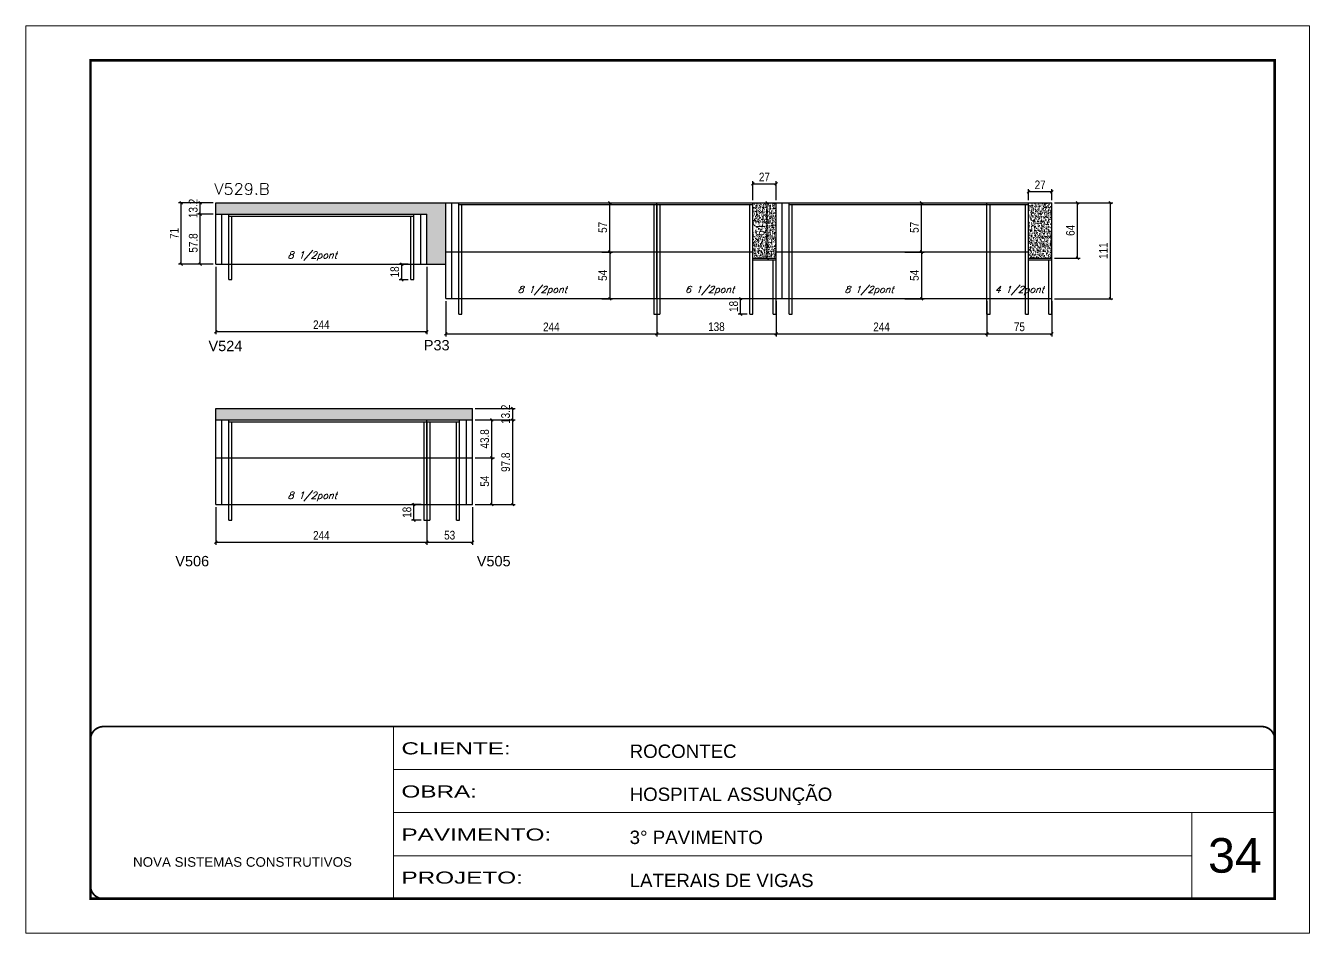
# Model space of a CAD drawing. Extents: x -21493 to -15213, y -12134 to 11887.
# Drawn here: x -19908 to -18423, y 1649 to 2699 of the extents above; entities that cross this region are included whole.
import ezdxf

# ---------------------------------------------------------------- set-up
doc = ezdxf.new("R2010")
doc.units = 0
doc.linetypes.add('CONTINUO', pattern=[0])
doc.linetypes.add('DASHED', pattern=[0.75, 0.5, -0.25])
for name, color, linetype in [('5', 5, 'Continuous'), ('COTA', 241, 'Continuous'), ('Painéis', 200, 'Continuous'), ('SARR_2.2x7', 40, 'Continuous'), ('SARR_3.5x7', 81, 'Continuous'), ('texto', 7, 'Continuous')]:
    doc.layers.add(name, color=color, linetype=linetype)
for name, color, linetype, lineweight in [('CARIMBO', 255, 'Continuous', 9), ('Folhas', 255, 'Continuous', 9), ('SARRAFO DE PRESSAO', 251, 'DASHED', 9), ('Texto Seção', 7, 'Continuous', 15)]:
    doc.layers.add(name, color=color, linetype=linetype, lineweight=lineweight)
doc.styles.add('ARIAL', font='arial.ttf')
doc.styles.add('COTA TECNICA', font='techl___.ttf', dxfattribs={"height": 10})
doc.styles.add('REGUA-120', font='ROMANS.shx', dxfattribs={"height": 15})
doc.styles.add('Romans', font='romans.shx')
doc.styles.get("Standard").update_dxf_attribs({"font": 'arial.ttf'})
doc.styles.add('Tecnologia', font='')
doc.styles.get('Tecnologia').set_extended_font_data('Forgotten Futurist')
doc.dimstyles.new('PAINEL', dxfattribs={"dimtxt": 10, "dimasz": 3, "dimexe": 3, "dimexo": 3, "dimgap": 3, "dimtad": 1, "dimdec": 1, "dimzin": 12, "dimdsep": 46, "dimtxsty": 'COTA TECNICA', "dimblk1": 'OBLIQUE', "dimblk2": 'OBLIQUE', "dimsah": 1, "dimcen": 0.9, "dimclrd": 4, "dimclre": 4, "dimclrt": 240, "dimadec": 1, "dimazin": 3, "dimtfac": 1, "dimtdec": 1, "dimtmove": 0, "dimatfit": 3, "dimfxl": 1, "dimtolj": 1, "dimtzin": 12, "dimarcsym": 0})
pattern_1 = [(50, (-158603.6976, -24979.764), (5.46554007, -0.47817257), [0.5715, -6.2865]), (355, (-158603.6976, -24979.764), (-1.05730264, 5.73170536), [0.4572, -5.02921753]), (100.4514447, (-158603.242, -24979.804), (4.40823741, 5.25353256), [0.48570026, -5.34270734]), (46.1842, (-158603.6976, -24978.24), (8.13237123, -1.26126984), [0.85725, -9.42975]), (96.6355576, (-158603.02, -24978.345), (7.122124, 7.42278374), [0.7285507, -8.01406824]), (351.184151, (-158603.698, -24978.24), (7.122124, 7.42278374), [0.685799, -7.54379196]), (21, (-158602.9356, -24978.621), (4.54843174, -3.06795595), [0.5715, -6.2865]), (326, (-158602.9356, -24978.621), (1.85406085, 5.52563898), [0.4572, -5.0292]), (71.451445, (-158602.5566, -24978.877), (6.40249258, 2.45768307), [0.48570026, -5.34269813]), (37.5, (-158603.6976, -24979.764), (0.092658098, 2.536651166), [0, -4.96824, 0, -5.1054, 0, -5.04825]), (7.5, (-158603.6976, -24979.764), (2.004589875, 3.005417245), [0, -2.91084, 0, -4.85394, 0, -1.92405]), (327.5, (-158605.3969, -24979.764), (4.067717855, -0.17186232), [0, -1.905, 0, -5.9436, 0, -7.8867]), (317.5, (-158606.159, -24979.764), (4.44387544, 0.76279473), [0, -2.4765, 0, -3.94716, 0, -5.6007])]

# ---------------------------------------------------------------- blocks, each defined once
blk = doc.blocks.new('_Oblique')
at = {"color": 0, "linetype": 'ByBlock', "lineweight": -2}
blk.add_line((-0.5, -0.5), (0.5, 0.5), dxfattribs=at)
blk = doc.blocks.new('*D1458')
at = {"layer": 'COTA', "color": 4, "lineweight": -2, "ltscale": 25, "transparency": 16777216}
for p, q in [((-19688.4, 2419.8), (-19688.4, 2341.6)), ((-19444.4, 2419.8), (-19444.4, 2341.6)), ((-19444.4, 2344.6), (-19688.4, 2344.6))]:
    blk.add_line(p, q, dxfattribs=at)
at = {"layer": 'Defpoints', "color": 0, "ltscale": 25, "transparency": 16777216}
for p in [(-19688.4, 2422.8), (-19444.4, 2422.8), (-19688.4, 2344.6)]:
    blk.add_point(p, dxfattribs=at)
at = {"layer": 'COTA', "color": 4, "lineweight": -2, "ltscale": 25, "transparency": 16777216, "xscale": 3, "yscale": 3, "zscale": 3, "rotation": 180}
blk.add_blockref('_Oblique', (-19688.4, 2344.6), dxfattribs=at)
at = {"layer": 'COTA', "color": 4, "lineweight": -2, "ltscale": 25, "transparency": 16777216, "xscale": 3, "yscale": 3, "zscale": 3}
blk.add_blockref('_Oblique', (-19444.4, 2344.6), dxfattribs=at)
at = {"layer": 'COTA', "color": 240, "ltscale": 25, "transparency": 16777216, "insert": (-19566.4, 2352.7), "char_height": 10, "attachment_point": 5, "style": 'COTA TECNICA'}
blk.add_mtext('\\A1;244', dxfattribs=at)
blk = doc.blocks.new('*D1459')
at = {"layer": 'COTA', "color": 4, "lineweight": -2, "ltscale": 25, "transparency": 16777216}
for p, q in [((-19691.4, 2493.8), (-19731.6, 2493.8)), ((-19728.6, 2422.8), (-19728.6, 2493.8)), ((-19691.4, 2422.8), (-19731.6, 2422.8))]:
    blk.add_line(p, q, dxfattribs=at)
at = {"layer": 'Defpoints', "color": 0, "ltscale": 25, "transparency": 16777216}
for p in [(-19728.6, 2493.8), (-19688.4, 2493.8), (-19688.4, 2422.8)]:
    blk.add_point(p, dxfattribs=at)
at = {"layer": 'COTA', "color": 4, "lineweight": -2, "ltscale": 25, "transparency": 16777216, "xscale": 3, "yscale": 3, "zscale": 3}
for p, rotation in [((-19728.6, 2493.8), 90), ((-19728.6, 2422.8), 270)]:
    blk.add_blockref('_Oblique', p, dxfattribs=dict(at, rotation=rotation))
at = {"layer": 'COTA', "color": 240, "ltscale": 25, "transparency": 16777216, "insert": (-19736.6, 2458.3), "char_height": 10, "attachment_point": 5, "rotation": 90, "style": 'COTA TECNICA'}
blk.add_mtext('\\A1;71', dxfattribs=at)
blk = doc.blocks.new('*D1228')
at = {"layer": 'COTA', "color": 4, "lineweight": -2, "ltscale": 25, "transparency": 16777216}
for p, q in [((-19691.4, 2480.6), (-19709.4, 2480.6)), ((-19706.4, 2422.8), (-19706.4, 2480.6)), ((-19691.4, 2422.8), (-19709.4, 2422.8))]:
    blk.add_line(p, q, dxfattribs=at)
at = {"layer": 'Defpoints', "color": 0, "ltscale": 25, "transparency": 16777216}
for p in [(-19706.4, 2480.6), (-19688.4, 2480.6), (-19688.4, 2422.8)]:
    blk.add_point(p, dxfattribs=at)
at = {"layer": 'COTA', "color": 4, "lineweight": -2, "ltscale": 25, "transparency": 16777216, "xscale": 3, "yscale": 3, "zscale": 3}
for p, rotation in [((-19706.4, 2480.6), 90), ((-19706.4, 2422.8), 270)]:
    blk.add_blockref('_Oblique', p, dxfattribs=dict(at, rotation=rotation))
at = {"layer": 'COTA', "color": 240, "ltscale": 25, "transparency": 16777216, "insert": (-19714.5, 2447.2), "char_height": 10, "attachment_point": 5, "rotation": 90, "style": 'COTA TECNICA'}
blk.add_mtext('\\A1;57.8', dxfattribs=at)
blk = doc.blocks.new('*D1229')
at = {"layer": 'COTA', "color": 4, "lineweight": -2, "ltscale": 25, "transparency": 16777216}
for p, q in [((-19691.4, 2493.8), (-19709.4, 2493.8)), ((-19691.4, 2480.6), (-19709.4, 2480.6)), ((-19706.4, 2480.6), (-19706.4, 2493.8))]:
    blk.add_line(p, q, dxfattribs=at)
at = {"layer": 'Defpoints', "color": 0, "ltscale": 25, "transparency": 16777216}
for p in [(-19706.4, 2493.8), (-19688.4, 2493.8), (-19688.4, 2480.6)]:
    blk.add_point(p, dxfattribs=at)
at = {"layer": 'COTA', "color": 4, "lineweight": -2, "ltscale": 25, "transparency": 16777216, "xscale": 3, "yscale": 3, "zscale": 3}
for p, rotation in [((-19706.4, 2493.8), 90), ((-19706.4, 2480.6), 270)]:
    blk.add_blockref('_Oblique', p, dxfattribs=dict(at, rotation=rotation))
at = {"layer": 'COTA', "color": 240, "ltscale": 25, "transparency": 16777216, "insert": (-19714.6, 2487.2), "char_height": 10, "attachment_point": 5, "rotation": 90, "style": 'COTA TECNICA'}
blk.add_mtext('\\A1;13.2', dxfattribs=at)
blk = doc.blocks.new('*D1473')
at = {"layer": 'COTA', "color": 4, "lineweight": -2, "ltscale": 25, "transparency": 16777216}
for p, q in [((-19422.3, 2379.8), (-19422.3, 2339.1)), ((-19178.3, 2379.8), (-19178.3, 2339.1)), ((-19422.3, 2342.1), (-19178.3, 2342.1))]:
    blk.add_line(p, q, dxfattribs=at)
at = {"layer": 'Defpoints', "color": 0, "ltscale": 25, "transparency": 16777216}
for p in [(-19422.3, 2382.8), (-19178.3, 2382.8), (-19178.3, 2342.1)]:
    blk.add_point(p, dxfattribs=at)
at = {"layer": 'COTA', "color": 4, "lineweight": -2, "ltscale": 25, "transparency": 16777216, "xscale": 3, "yscale": 3, "zscale": 3, "rotation": 180}
blk.add_blockref('_Oblique', (-19422.3, 2342.1), dxfattribs=at)
at = {"layer": 'COTA', "color": 4, "lineweight": -2, "ltscale": 25, "transparency": 16777216, "xscale": 3, "yscale": 3, "zscale": 3}
blk.add_blockref('_Oblique', (-19178.3, 2342.1), dxfattribs=at)
at = {"layer": 'COTA', "color": 240, "ltscale": 25, "transparency": 16777216, "insert": (-19300.3, 2350.2), "char_height": 10, "attachment_point": 5, "style": 'COTA TECNICA'}
blk.add_mtext('\\A1;244', dxfattribs=at)
blk = doc.blocks.new('*D1474')
at = {"layer": 'COTA', "color": 4, "lineweight": -2, "ltscale": 25, "transparency": 16777216}
for p, q in [((-19178.3, 2379.8), (-19178.3, 2339.1)), ((-19040.3, 2379.8), (-19040.3, 2339.1)), ((-19178.3, 2342.1), (-19040.3, 2342.1))]:
    blk.add_line(p, q, dxfattribs=at)
at = {"layer": 'Defpoints', "color": 0, "ltscale": 25, "transparency": 16777216}
for p in [(-19178.3, 2382.8), (-19040.3, 2382.8), (-19040.3, 2342.1)]:
    blk.add_point(p, dxfattribs=at)
at = {"layer": 'COTA', "color": 4, "lineweight": -2, "ltscale": 25, "transparency": 16777216, "xscale": 3, "yscale": 3, "zscale": 3, "rotation": 180}
blk.add_blockref('_Oblique', (-19178.3, 2342.1), dxfattribs=at)
at = {"layer": 'COTA', "color": 4, "lineweight": -2, "ltscale": 25, "transparency": 16777216, "xscale": 3, "yscale": 3, "zscale": 3}
blk.add_blockref('_Oblique', (-19040.3, 2342.1), dxfattribs=at)
at = {"layer": 'COTA', "color": 240, "ltscale": 25, "transparency": 16777216, "insert": (-19109.3, 2350.3), "char_height": 10, "attachment_point": 5, "style": 'COTA TECNICA'}
blk.add_mtext('\\A1;138', dxfattribs=at)
blk = doc.blocks.new('*D1475')
at = {"layer": 'COTA', "color": 4, "lineweight": -2, "ltscale": 25, "transparency": 16777216}
for p, q in [((-19040.3, 2379.8), (-19040.3, 2339.1)), ((-18796.3, 2379.8), (-18796.3, 2339.1)), ((-19040.3, 2342.1), (-18796.3, 2342.1))]:
    blk.add_line(p, q, dxfattribs=at)
at = {"layer": 'Defpoints', "color": 0, "ltscale": 25, "transparency": 16777216}
for p in [(-19040.3, 2382.8), (-18796.3, 2382.8), (-18796.3, 2342.1)]:
    blk.add_point(p, dxfattribs=at)
at = {"layer": 'COTA', "color": 4, "lineweight": -2, "ltscale": 25, "transparency": 16777216, "xscale": 3, "yscale": 3, "zscale": 3, "rotation": 180}
blk.add_blockref('_Oblique', (-19040.3, 2342.1), dxfattribs=at)
at = {"layer": 'COTA', "color": 4, "lineweight": -2, "ltscale": 25, "transparency": 16777216, "xscale": 3, "yscale": 3, "zscale": 3}
blk.add_blockref('_Oblique', (-18796.3, 2342.1), dxfattribs=at)
at = {"layer": 'COTA', "color": 240, "ltscale": 25, "transparency": 16777216, "insert": (-18918.3, 2350.2), "char_height": 10, "attachment_point": 5, "style": 'COTA TECNICA'}
blk.add_mtext('\\A1;244', dxfattribs=at)
blk = doc.blocks.new('*D1476')
at = {"layer": 'COTA', "color": 4, "lineweight": -2, "ltscale": 25, "transparency": 16777216}
for p, q in [((-18796.3, 2379.8), (-18796.3, 2339.1)), ((-18721.3, 2379.8), (-18721.3, 2339.1)), ((-18796.3, 2342.1), (-18721.3, 2342.1))]:
    blk.add_line(p, q, dxfattribs=at)
at = {"layer": 'Defpoints', "color": 0, "ltscale": 25, "transparency": 16777216}
for p in [(-18796.3, 2382.8), (-18721.3, 2382.8), (-18721.3, 2342.1)]:
    blk.add_point(p, dxfattribs=at)
at = {"layer": 'COTA', "color": 4, "lineweight": -2, "ltscale": 25, "transparency": 16777216, "xscale": 3, "yscale": 3, "zscale": 3, "rotation": 180}
blk.add_blockref('_Oblique', (-18796.3, 2342.1), dxfattribs=at)
at = {"layer": 'COTA', "color": 4, "lineweight": -2, "ltscale": 25, "transparency": 16777216, "xscale": 3, "yscale": 3, "zscale": 3}
blk.add_blockref('_Oblique', (-18721.3, 2342.1), dxfattribs=at)
at = {"layer": 'COTA', "color": 240, "ltscale": 25, "transparency": 16777216, "insert": (-18758.8, 2350.2), "char_height": 10, "attachment_point": 5, "style": 'COTA TECNICA'}
blk.add_mtext('\\A1;75', dxfattribs=at)
blk = doc.blocks.new('*D1477')
at = {"layer": 'COTA', "color": 4, "lineweight": -2, "ltscale": 25, "transparency": 16777216}
for p, q in [((-19688.4, 2141.7), (-19688.4, 2098)), ((-19444.4, 2141.7), (-19444.4, 2098)), ((-19688.4, 2101), (-19444.4, 2101))]:
    blk.add_line(p, q, dxfattribs=at)
at = {"layer": 'Defpoints', "color": 0, "ltscale": 25, "transparency": 16777216}
for p in [(-19688.4, 2144.7), (-19444.4, 2144.7), (-19444.4, 2101)]:
    blk.add_point(p, dxfattribs=at)
at = {"layer": 'COTA', "color": 4, "lineweight": -2, "ltscale": 25, "transparency": 16777216, "xscale": 3, "yscale": 3, "zscale": 3, "rotation": 180}
blk.add_blockref('_Oblique', (-19688.4, 2101), dxfattribs=at)
at = {"layer": 'COTA', "color": 4, "lineweight": -2, "ltscale": 25, "transparency": 16777216, "xscale": 3, "yscale": 3, "zscale": 3}
blk.add_blockref('_Oblique', (-19444.4, 2101), dxfattribs=at)
at = {"layer": 'COTA', "color": 240, "ltscale": 25, "transparency": 16777216, "insert": (-19566.4, 2109), "char_height": 10, "attachment_point": 5, "style": 'COTA TECNICA'}
blk.add_mtext('\\A1;244', dxfattribs=at)
blk = doc.blocks.new('*D1478')
at = {"layer": 'COTA', "color": 4, "lineweight": -2, "ltscale": 25, "transparency": 16777216}
for p, q in [((-19444.4, 2141.7), (-19444.4, 2098)), ((-19391.4, 2141.7), (-19391.4, 2098)), ((-19444.4, 2101), (-19391.4, 2101))]:
    blk.add_line(p, q, dxfattribs=at)
at = {"layer": 'Defpoints', "color": 0, "ltscale": 25, "transparency": 16777216}
for p in [(-19444.4, 2144.7), (-19391.4, 2144.7), (-19391.4, 2101)]:
    blk.add_point(p, dxfattribs=at)
at = {"layer": 'COTA', "color": 4, "lineweight": -2, "ltscale": 25, "transparency": 16777216, "xscale": 3, "yscale": 3, "zscale": 3, "rotation": 180}
blk.add_blockref('_Oblique', (-19444.4, 2101), dxfattribs=at)
at = {"layer": 'COTA', "color": 4, "lineweight": -2, "ltscale": 25, "transparency": 16777216, "xscale": 3, "yscale": 3, "zscale": 3}
blk.add_blockref('_Oblique', (-19391.4, 2101), dxfattribs=at)
at = {"layer": 'COTA', "color": 240, "ltscale": 25, "transparency": 16777216, "insert": (-19417.9, 2109.2), "char_height": 10, "attachment_point": 5, "style": 'COTA TECNICA'}
blk.add_mtext('\\A1;53', dxfattribs=at)
blk = doc.blocks.new('*D1479')
at = {"layer": 'COTA', "color": 4, "lineweight": -2, "ltscale": 25, "transparency": 16777216}
for p, q in [((-19450.9, 2144.7), (-19462.2, 2144.7)), ((-19459.2, 2126.7), (-19459.2, 2144.7)), ((-19450.9, 2126.7), (-19462.2, 2126.7))]:
    blk.add_line(p, q, dxfattribs=at)
at = {"layer": 'Defpoints', "color": 0, "ltscale": 25, "transparency": 16777216}
for p in [(-19459.2, 2144.7), (-19447.9, 2144.7), (-19447.9, 2126.7)]:
    blk.add_point(p, dxfattribs=at)
at = {"layer": 'COTA', "color": 4, "lineweight": -2, "ltscale": 25, "transparency": 16777216, "xscale": 3, "yscale": 3, "zscale": 3}
for p, rotation in [((-19459.2, 2144.7), 90), ((-19459.2, 2126.7), 270)]:
    blk.add_blockref('_Oblique', p, dxfattribs=dict(at, rotation=rotation))
at = {"layer": 'COTA', "color": 240, "ltscale": 25, "transparency": 16777216, "insert": (-19467.3, 2135.7), "char_height": 10, "attachment_point": 5, "rotation": 90, "style": 'COTA TECNICA'}
blk.add_mtext('\\A1;18', dxfattribs=at)
blk = doc.blocks.new('*D1480')
at = {"layer": 'COTA', "color": 4, "lineweight": -2, "ltscale": 25, "transparency": 16777216}
for p, q in [((-19073.8, 2382.8), (-19084.3, 2382.8)), ((-19081.3, 2364.8), (-19081.3, 2382.8)), ((-19073.8, 2364.8), (-19084.3, 2364.8))]:
    blk.add_line(p, q, dxfattribs=at)
at = {"layer": 'Defpoints', "color": 0, "ltscale": 25, "transparency": 16777216}
for p in [(-19081.3, 2382.8), (-19070.8, 2382.8), (-19070.8, 2364.8)]:
    blk.add_point(p, dxfattribs=at)
at = {"layer": 'COTA', "color": 4, "lineweight": -2, "ltscale": 25, "transparency": 16777216, "xscale": 3, "yscale": 3, "zscale": 3}
for p, rotation in [((-19081.3, 2382.8), 90), ((-19081.3, 2364.8), 270)]:
    blk.add_blockref('_Oblique', p, dxfattribs=dict(at, rotation=rotation))
at = {"layer": 'COTA', "color": 240, "ltscale": 25, "transparency": 16777216, "insert": (-19089.4, 2373.8), "char_height": 10, "attachment_point": 5, "rotation": 90, "style": 'COTA TECNICA'}
blk.add_mtext('\\A1;18', dxfattribs=at)
blk = doc.blocks.new('*D1481')
at = {"layer": 'COTA', "color": 4, "lineweight": -2, "ltscale": 25, "transparency": 16777216}
for p, q in [((-19465.9, 2422.8), (-19476.3, 2422.8)), ((-19473.3, 2404.8), (-19473.3, 2422.8)), ((-19465.9, 2404.8), (-19476.3, 2404.8))]:
    blk.add_line(p, q, dxfattribs=at)
at = {"layer": 'Defpoints', "color": 0, "ltscale": 25, "transparency": 16777216}
for p in [(-19473.3, 2422.8), (-19462.9, 2422.8), (-19462.9, 2404.8)]:
    blk.add_point(p, dxfattribs=at)
at = {"layer": 'COTA', "color": 4, "lineweight": -2, "ltscale": 25, "transparency": 16777216, "xscale": 3, "yscale": 3, "zscale": 3}
for p, rotation in [((-19473.3, 2422.8), 90), ((-19473.3, 2404.8), 270)]:
    blk.add_blockref('_Oblique', p, dxfattribs=dict(at, rotation=rotation))
at = {"layer": 'COTA', "color": 240, "ltscale": 25, "transparency": 16777216, "insert": (-19481.4, 2413.8), "char_height": 10, "attachment_point": 5, "rotation": 90, "style": 'COTA TECNICA'}
blk.add_mtext('\\A1;18', dxfattribs=at)
blk = doc.blocks.new('*D1482')
at = {"layer": 'COTA', "color": 4, "lineweight": -2, "ltscale": 25, "transparency": 16777216}
for p, q in [((-18718.3, 2493.8), (-18650.6, 2493.8)), ((-18653.6, 2382.8), (-18653.6, 2493.8)), ((-18718.3, 2382.8), (-18650.6, 2382.8))]:
    blk.add_line(p, q, dxfattribs=at)
at = {"layer": 'Defpoints', "color": 0, "ltscale": 25, "transparency": 16777216}
for p in [(-18721.3, 2493.8), (-18653.6, 2493.8), (-18721.3, 2382.8)]:
    blk.add_point(p, dxfattribs=at)
at = {"layer": 'COTA', "color": 4, "lineweight": -2, "ltscale": 25, "transparency": 16777216, "xscale": 3, "yscale": 3, "zscale": 3}
for p, rotation in [((-18653.6, 2493.8), 90), ((-18653.6, 2382.8), 270)]:
    blk.add_blockref('_Oblique', p, dxfattribs=dict(at, rotation=rotation))
at = {"layer": 'COTA', "color": 240, "ltscale": 25, "transparency": 16777216, "insert": (-18661.6, 2438.3), "char_height": 10, "attachment_point": 5, "rotation": 90, "style": 'COTA TECNICA'}
blk.add_mtext('\\A1;111', dxfattribs=at)
blk = doc.blocks.new('*D1483')
at = {"layer": 'COTA', "color": 4, "lineweight": -2, "ltscale": 25, "transparency": 16777216}
for p, q in [((-18718.3, 2493.8), (-18688.7, 2493.8)), ((-18691.7, 2429.8), (-18691.7, 2493.8)), ((-18718.3, 2429.8), (-18688.7, 2429.8))]:
    blk.add_line(p, q, dxfattribs=at)
at = {"layer": 'Defpoints', "color": 0, "ltscale": 25, "transparency": 16777216}
for p in [(-18721.3, 2493.8), (-18691.7, 2493.8), (-18721.3, 2429.8)]:
    blk.add_point(p, dxfattribs=at)
at = {"layer": 'COTA', "color": 4, "lineweight": -2, "ltscale": 25, "transparency": 16777216, "xscale": 3, "yscale": 3, "zscale": 3}
for p, rotation in [((-18691.7, 2493.8), 90), ((-18691.7, 2429.8), 270)]:
    blk.add_blockref('_Oblique', p, dxfattribs=dict(at, rotation=rotation))
at = {"layer": 'COTA', "color": 240, "ltscale": 25, "transparency": 16777216, "insert": (-18699.8, 2461.8), "char_height": 10, "attachment_point": 5, "rotation": 90, "style": 'COTA TECNICA'}
blk.add_mtext('\\A1;64', dxfattribs=at)
blk = doc.blocks.new('*D1484')
at = {"layer": 'COTA', "color": 4, "lineweight": -2, "ltscale": 25, "transparency": 16777216}
for p, q in [((-18748.3, 2496.8), (-18748.3, 2509.5)), ((-18721.3, 2506.5), (-18748.3, 2506.5)), ((-18721.3, 2496.8), (-18721.3, 2509.5))]:
    blk.add_line(p, q, dxfattribs=at)
at = {"layer": 'Defpoints', "color": 0, "ltscale": 25, "transparency": 16777216}
for p in [(-18748.3, 2506.5), (-18748.3, 2493.8), (-18721.3, 2493.8)]:
    blk.add_point(p, dxfattribs=at)
at = {"layer": 'COTA', "color": 4, "lineweight": -2, "ltscale": 25, "transparency": 16777216, "xscale": 3, "yscale": 3, "zscale": 3, "rotation": 180}
blk.add_blockref('_Oblique', (-18748.3, 2506.5), dxfattribs=at)
at = {"layer": 'COTA', "color": 4, "lineweight": -2, "ltscale": 25, "transparency": 16777216, "xscale": 3, "yscale": 3, "zscale": 3}
blk.add_blockref('_Oblique', (-18721.3, 2506.5), dxfattribs=at)
at = {"layer": 'COTA', "color": 240, "ltscale": 25, "transparency": 16777216, "insert": (-18734.8, 2514.5), "char_height": 10, "attachment_point": 5, "style": 'COTA TECNICA'}
blk.add_mtext('\\A1;27', dxfattribs=at)
blk = doc.blocks.new('*D1485')
at = {"layer": 'COTA', "color": 4, "lineweight": -2, "ltscale": 25, "transparency": 16777216}
for p, q in [((-18891.3, 2436.8), (-18869.1, 2436.8)), ((-18872.1, 2436.8), (-18872.1, 2382.8)), ((-18891.3, 2382.8), (-18869.1, 2382.8))]:
    blk.add_line(p, q, dxfattribs=at)
at = {"layer": 'Defpoints', "color": 0, "ltscale": 25, "transparency": 16777216}
for p in [(-18894.3, 2436.8), (-18894.3, 2382.8), (-18872.1, 2382.8)]:
    blk.add_point(p, dxfattribs=at)
at = {"layer": 'COTA', "color": 4, "lineweight": -2, "ltscale": 25, "transparency": 16777216, "xscale": 3, "yscale": 3, "zscale": 3}
for p, rotation in [((-18872.1, 2436.8), 90), ((-18872.1, 2382.8), 270)]:
    blk.add_blockref('_Oblique', p, dxfattribs=dict(at, rotation=rotation))
at = {"layer": 'COTA', "color": 240, "ltscale": 25, "transparency": 16777216, "insert": (-18880.2, 2409.8), "char_height": 10, "attachment_point": 5, "rotation": 90, "style": 'COTA TECNICA'}
blk.add_mtext('\\A1;54', dxfattribs=at)
blk = doc.blocks.new('*D1486')
at = {"layer": 'COTA', "color": 4, "lineweight": -2, "ltscale": 25, "transparency": 16777216}
for p, q in [((-18891.3, 2493.8), (-18869.1, 2493.8)), ((-18872.1, 2436.8), (-18872.1, 2493.8)), ((-18884.1, 2436.8), (-18869.1, 2436.8))]:
    blk.add_line(p, q, dxfattribs=at)
at = {"layer": 'Defpoints', "color": 0, "ltscale": 25, "transparency": 16777216}
for p in [(-18894.3, 2493.8), (-18872.1, 2493.8), (-18887.1, 2436.8)]:
    blk.add_point(p, dxfattribs=at)
at = {"layer": 'COTA', "color": 4, "lineweight": -2, "ltscale": 25, "transparency": 16777216, "xscale": 3, "yscale": 3, "zscale": 3}
for p, rotation in [((-18872.1, 2493.8), 90), ((-18872.1, 2436.8), 270)]:
    blk.add_blockref('_Oblique', p, dxfattribs=dict(at, rotation=rotation))
at = {"layer": 'COTA', "color": 240, "ltscale": 25, "transparency": 16777216, "insert": (-18880.2, 2465.3), "char_height": 10, "attachment_point": 5, "rotation": 90, "style": 'COTA TECNICA'}
blk.add_mtext('\\A1;57', dxfattribs=at)
blk = doc.blocks.new('*D1487')
at = {"layer": 'COTA', "color": 4, "lineweight": -2, "ltscale": 25, "transparency": 16777216}
for p, q in [((-19241.8, 2436.8), (-19229.7, 2436.8)), ((-19232.7, 2436.8), (-19232.7, 2382.8)), ((-19241.8, 2382.8), (-19229.7, 2382.8))]:
    blk.add_line(p, q, dxfattribs=at)
at = {"layer": 'Defpoints', "color": 0, "ltscale": 25, "transparency": 16777216}
for p in [(-19244.8, 2436.8), (-19244.8, 2382.8), (-19232.7, 2382.8)]:
    blk.add_point(p, dxfattribs=at)
at = {"layer": 'COTA', "color": 4, "lineweight": -2, "ltscale": 25, "transparency": 16777216, "xscale": 3, "yscale": 3, "zscale": 3}
for p, rotation in [((-19232.7, 2436.8), 90), ((-19232.7, 2382.8), 270)]:
    blk.add_blockref('_Oblique', p, dxfattribs=dict(at, rotation=rotation))
at = {"layer": 'COTA', "color": 240, "ltscale": 25, "transparency": 16777216, "insert": (-19240.8, 2409.8), "char_height": 10, "attachment_point": 5, "rotation": 90, "style": 'COTA TECNICA'}
blk.add_mtext('\\A1;54', dxfattribs=at)
blk = doc.blocks.new('*D1230')
at = {"layer": 'COTA', "color": 4, "lineweight": -2, "ltscale": 25, "transparency": 16777216}
for p, q in [((-19244.7, 2493.8), (-19229.7, 2493.8)), ((-19232.7, 2436.8), (-19232.7, 2493.8)), ((-19241.8, 2436.8), (-19229.7, 2436.8))]:
    blk.add_line(p, q, dxfattribs=at)
at = {"layer": 'Defpoints', "color": 0, "ltscale": 25, "transparency": 16777216}
for p in [(-19247.7, 2493.8), (-19232.7, 2493.8), (-19244.8, 2436.8)]:
    blk.add_point(p, dxfattribs=at)
at = {"layer": 'COTA', "color": 4, "lineweight": -2, "ltscale": 25, "transparency": 16777216, "xscale": 3, "yscale": 3, "zscale": 3}
for p, rotation in [((-19232.7, 2493.8), 90), ((-19232.7, 2436.8), 270)]:
    blk.add_blockref('_Oblique', p, dxfattribs=dict(at, rotation=rotation))
at = {"layer": 'COTA', "color": 240, "ltscale": 25, "transparency": 16777216, "insert": (-19240.8, 2465.3), "char_height": 10, "attachment_point": 5, "rotation": 90, "style": 'COTA TECNICA'}
blk.add_mtext('\\A1;57', dxfattribs=at)
blk = doc.blocks.new('*D1488')
at = {"layer": 'COTA', "color": 4, "lineweight": -2, "ltscale": 25, "transparency": 16777216}
for p, q in [((-19067.3, 2496.8), (-19067.3, 2518.6)), ((-19067.3, 2515.6), (-19040.3, 2515.6)), ((-19040.3, 2496.8), (-19040.3, 2518.6))]:
    blk.add_line(p, q, dxfattribs=at)
at = {"layer": 'Defpoints', "color": 0, "ltscale": 25, "transparency": 16777216}
for p in [(-19040.3, 2515.6), (-19067.3, 2493.8), (-19040.3, 2493.8)]:
    blk.add_point(p, dxfattribs=at)
at = {"layer": 'COTA', "color": 4, "lineweight": -2, "ltscale": 25, "transparency": 16777216, "xscale": 3, "yscale": 3, "zscale": 3, "rotation": 180}
blk.add_blockref('_Oblique', (-19067.3, 2515.6), dxfattribs=at)
at = {"layer": 'COTA', "color": 4, "lineweight": -2, "ltscale": 25, "transparency": 16777216, "xscale": 3, "yscale": 3, "zscale": 3}
blk.add_blockref('_Oblique', (-19040.3, 2515.6), dxfattribs=at)
at = {"layer": 'COTA', "color": 240, "ltscale": 25, "transparency": 16777216, "insert": (-19053.8, 2523.6), "char_height": 10, "attachment_point": 5, "style": 'COTA TECNICA'}
blk.add_mtext('\\A1;27', dxfattribs=at)
blk = doc.blocks.new('*D1397')
at = {"layer": 'COTA', "color": 4, "lineweight": -2, "ltscale": 25, "transparency": 16777216}
for p, q in [((-19064.3, 2493.8), (-19047.6, 2493.8)), ((-19050.6, 2429.8), (-19050.6, 2493.8)), ((-19064.3, 2429.8), (-19047.6, 2429.8))]:
    blk.add_line(p, q, dxfattribs=at)
at = {"layer": 'Defpoints', "color": 0, "ltscale": 25, "transparency": 16777216}
for p in [(-19067.3, 2493.8), (-19050.6, 2493.8), (-19067.3, 2429.8)]:
    blk.add_point(p, dxfattribs=at)
at = {"layer": 'COTA', "color": 4, "lineweight": -2, "ltscale": 25, "transparency": 16777216, "xscale": 3, "yscale": 3, "zscale": 3}
for p, rotation in [((-19050.6, 2493.8), 90), ((-19050.6, 2429.8), 270)]:
    blk.add_blockref('_Oblique', p, dxfattribs=dict(at, rotation=rotation))
at = {"layer": 'COTA', "color": 240, "ltscale": 25, "transparency": 16777216, "insert": (-19058.7, 2461.8), "char_height": 10, "attachment_point": 5, "rotation": 90, "style": 'COTA TECNICA'}
blk.add_mtext('\\A1;64', dxfattribs=at)
blk = doc.blocks.new('*D1398')
at = {"layer": 'COTA', "color": 4, "lineweight": -2, "ltscale": 25, "transparency": 16777216}
for p, q in [((-19388.4, 2242.5), (-19342, 2242.5)), ((-19345, 2144.7), (-19345, 2242.5)), ((-19388.4, 2144.7), (-19342, 2144.7))]:
    blk.add_line(p, q, dxfattribs=at)
at = {"layer": 'Defpoints', "color": 0, "ltscale": 25, "transparency": 16777216}
for p in [(-19391.4, 2242.5), (-19345, 2242.5), (-19391.4, 2144.7)]:
    blk.add_point(p, dxfattribs=at)
at = {"layer": 'COTA', "color": 4, "lineweight": -2, "ltscale": 25, "transparency": 16777216, "xscale": 3, "yscale": 3, "zscale": 3}
for p, rotation in [((-19345, 2242.5), 90), ((-19345, 2144.7), 270)]:
    blk.add_blockref('_Oblique', p, dxfattribs=dict(at, rotation=rotation))
at = {"layer": 'COTA', "color": 240, "ltscale": 25, "transparency": 16777216, "insert": (-19353.1, 2193.6), "char_height": 10, "attachment_point": 5, "rotation": 90, "style": 'COTA TECNICA'}
blk.add_mtext('\\A1;97.8', dxfattribs=at)
blk = doc.blocks.new('*D1399')
at = {"layer": 'COTA', "color": 4, "lineweight": -2, "ltscale": 25, "transparency": 16777216}
for p, q in [((-19388.4, 2255.7), (-19342, 2255.7)), ((-19388.4, 2242.5), (-19342, 2242.5)), ((-19345, 2242.5), (-19345, 2255.7))]:
    blk.add_line(p, q, dxfattribs=at)
at = {"layer": 'Defpoints', "color": 0, "ltscale": 25, "transparency": 16777216}
for p in [(-19391.4, 2255.7), (-19391.4, 2242.5), (-19345, 2255.7)]:
    blk.add_point(p, dxfattribs=at)
at = {"layer": 'COTA', "color": 4, "lineweight": -2, "ltscale": 25, "transparency": 16777216, "xscale": 3, "yscale": 3, "zscale": 3}
for p, rotation in [((-19345, 2255.7), 90), ((-19345, 2242.5), 270)]:
    blk.add_blockref('_Oblique', p, dxfattribs=dict(at, rotation=rotation))
at = {"layer": 'COTA', "color": 240, "ltscale": 25, "transparency": 16777216, "insert": (-19353.2, 2249.1), "char_height": 10, "attachment_point": 5, "rotation": 90, "style": 'COTA TECNICA'}
blk.add_mtext('\\A1;13.2', dxfattribs=at)
blk = doc.blocks.new('*D1400')
at = {"layer": 'COTA', "color": 4, "lineweight": -2, "ltscale": 25, "transparency": 16777216}
for p, q in [((-19388.4, 2198.7), (-19366.2, 2198.7)), ((-19369.2, 2144.7), (-19369.2, 2198.7)), ((-19388.4, 2144.7), (-19366.2, 2144.7))]:
    blk.add_line(p, q, dxfattribs=at)
at = {"layer": 'Defpoints', "color": 0, "ltscale": 25, "transparency": 16777216}
for p in [(-19391.4, 2198.7), (-19369.2, 2198.7), (-19391.4, 2144.7)]:
    blk.add_point(p, dxfattribs=at)
at = {"layer": 'COTA', "color": 4, "lineweight": -2, "ltscale": 25, "transparency": 16777216, "xscale": 3, "yscale": 3, "zscale": 3}
for p, rotation in [((-19369.2, 2198.7), 90), ((-19369.2, 2144.7), 270)]:
    blk.add_blockref('_Oblique', p, dxfattribs=dict(at, rotation=rotation))
at = {"layer": 'COTA', "color": 240, "ltscale": 25, "transparency": 16777216, "insert": (-19377.3, 2171.7), "char_height": 10, "attachment_point": 5, "rotation": 90, "style": 'COTA TECNICA'}
blk.add_mtext('\\A1;54', dxfattribs=at)
blk = doc.blocks.new('*D1401')
at = {"layer": 'COTA', "color": 4, "lineweight": -2, "ltscale": 25, "transparency": 16777216}
for p, q in [((-19388.4, 2242.5), (-19366.2, 2242.5)), ((-19369.2, 2198.7), (-19369.2, 2242.5)), ((-19388.4, 2198.7), (-19366.2, 2198.7))]:
    blk.add_line(p, q, dxfattribs=at)
at = {"layer": 'Defpoints', "color": 0, "ltscale": 25, "transparency": 16777216}
for p in [(-19391.4, 2242.5), (-19369.2, 2242.5), (-19391.4, 2198.7)]:
    blk.add_point(p, dxfattribs=at)
at = {"layer": 'COTA', "color": 4, "lineweight": -2, "ltscale": 25, "transparency": 16777216, "xscale": 3, "yscale": 3, "zscale": 3}
for p, rotation in [((-19369.2, 2242.5), 90), ((-19369.2, 2198.7), 270)]:
    blk.add_blockref('_Oblique', p, dxfattribs=dict(at, rotation=rotation))
at = {"layer": 'COTA', "color": 240, "ltscale": 25, "transparency": 16777216, "insert": (-19377.4, 2220.6), "char_height": 10, "attachment_point": 5, "rotation": 90, "style": 'COTA TECNICA'}
blk.add_mtext('\\A1;43.8', dxfattribs=at)
blk = doc.blocks.new('9999999999')
at = {"color": 30, "linetype": 'CONTINUO'}
for p, q in [((98564.6, 34230.2), (98564.6, 34429.4)), ((98564.6, 34379.6), (99584, 34379.6)), ((98564.6, 34329.8), (99488, 34329.8)), ((99584, 34329.8), (99488, 34329.8)), ((99488, 34329.8), (99488, 34230.2)), ((98564.6, 34280), (99488, 34280))]:
    blk.add_line(p, q, dxfattribs=at)
at = {"color": 30, "linetype": 'CONTINUO', "const_width": 2}
blk.add_lwpolyline([(99584, 34230.2), (99584, 34414.4, 0.414214), (99569, 34429.4), (98229, 34429.4, 0.414214), (98214, 34414.4), (98214, 34245.2, 0.414214), (98229, 34230.2), (99584, 34230.2)], format="xyb", dxfattribs=at)
at = {"layer": 'Folhas'}
blk.add_lwpolyline([(98139, 34190.2), (99624, 34190.2), (99624, 35240.2), (98139, 35240.2)], close=True, dxfattribs=at)
at = {"layer": 'Folhas', "color": 30, "const_width": 3}
blk.add_lwpolyline([(98214, 34230.2), (99584, 34230.2), (99584, 35200.2), (98214, 35200.2)], close=True, dxfattribs=at)
at = {"color": 7, "linetype": 'Continuous', "ltscale": 5, "style": 'ARIAL'}
for s, height, p in [('ROCONTEC', 15.48, (98837.7, 34393.1)), ('HOSPITAL ASSUNÇÃO', 15.483, (98837.7, 34343.3)), ('3° PAVIMENTO', 15.483, (98837.7, 34293.5)), ('NOVA SISTEMAS CONSTRUTIVOS', 11.059, (98263.2, 34267.2)), ('LATERAIS DE VIGAS', 15.483, (98837.7, 34243.7))]:
    blk.add_text(s, height=height, dxfattribs=at).set_placement(p)
at = {"layer": 'Folhas', "color": 7, "style": 'Tecnologia', "width": 1.5}
for s, p in [('CLIENTE:', (98573.7, 34397.2)), ('OBRA:', (98573.7, 34347.3)), ('PAVIMENTO:', (98573.7, 34297.5)), ('PROJETO:', (98573.7, 34247.7))]:
    blk.add_text(s, height=14, dxfattribs=at).set_placement(p)

msp = doc.modelspace()

# ---------------------------------------------------------------- hatches: boundary and pattern name
at = {"layer": 'COTA', "linetype": 'ByBlock'}
h = msp.add_hatch(dxfattribs=at)
h.set_pattern_fill('AR-CONC', color=256, scale=0.03)
h.set_pattern_definition(pattern_1)
h.paths.add_polyline_path([(-19422.27, 2493.84), (-19688.41, 2493.84), (-19688.41, 2480.64), (-19444.44, 2480.64), (-19444.44, 2422.84), (-19422.27, 2422.84)])
h = msp.add_hatch(dxfattribs=at)
h.set_pattern_fill('AR-CONC', color=256, scale=0.03)
h.set_pattern_definition(pattern_1)
h.paths.add_polyline_path([(-19067.3, 2429.84), (-19040.3, 2429.84), (-19040.3, 2493.84), (-19067.3, 2493.84)])
h.paths.add_polyline_path([(-19048.85, 2450.72), (-19048.85, 2473.12), (-19069.43, 2473.12), (-19069.43, 2450.72)], flags=9)
h = msp.add_hatch(dxfattribs=at)
h.set_pattern_fill('AR-CONC', color=256, scale=0.03)
h.set_pattern_definition(pattern_1)
h.paths.add_polyline_path([(-18721.32, 2493.84), (-18748.32, 2493.84), (-18748.32, 2429.84), (-18721.32, 2429.84)])
h = msp.add_hatch(dxfattribs=at)
h.set_pattern_fill('AR-CONC', color=256, scale=0.03)
h.set_pattern_definition([(50, (-161068.9902, -29346.656), (5.46554007, -0.47817257), [0.5715, -6.2865]), (355, (-161068.99, -29346.656), (-1.05730264, 5.73170536), [0.4572, -5.02921753]), (100.4514447, (-161068.535, -29346.6957), (4.40823741, 5.25353256), [0.48570026, -5.34270734]), (46.1842, (-161068.99, -29345.132), (8.13237123, -1.26126984), [0.85725, -9.42975]), (96.6355576, (-161068.3125, -29345.237), (7.122124, 7.42278374), [0.7285507, -8.01406824]), (351.184151, (-161068.99, -29345.132), (7.122124, 7.42278374), [0.685799, -7.54379196]), (21, (-161068.2282, -29345.513), (4.54843174, -3.06795595), [0.5715, -6.2865]), (326, (-161068.228, -29345.513), (1.85406085, 5.52563898), [0.4572, -5.0292]), (71.451445, (-161067.849, -29345.7685), (6.40249258, 2.45768307), [0.48570026, -5.34269813]), (37.5, (-161068.9902, -29346.6558), (0.092658098, 2.536651166), [0, -4.96824, 0, -5.1054, 0, -5.04825]), (7.5, (-161068.9902, -29346.6558), (2.004589875, 3.005417245), [0, -2.91084, 0, -4.85394, 0, -1.92405]), (327.5, (-161070.6895, -29346.6558), (4.067717855, -0.17186232), [0, -1.905, 0, -5.9436, 0, -7.8867]), (317.5, (-161071.4515, -29346.656), (4.44387544, 0.76279473), [0, -2.4765, 0, -3.94716, 0, -5.6007])])
h.paths.add_polyline_path([(-19688.41, 2255.73), (-19688.41, 2242.53), (-19391.44, 2242.53), (-19391.44, 2255.73)])

# ---------------------------------------------------------------- linework, layer by layer
for p, q in [((-19688.41, 2493.84), (-19422.27, 2493.84)), ((-19688.41, 2480.64), (-19688.41, 2493.84)), ((-19067.3, 2493.84), (-19040.3, 2493.84)), ((-18748.32, 2493.84), (-18721.32, 2493.84)), ((-18721.32, 2429.84), (-18721.32, 2493.84)), ((-19444.44, 2422.84), (-19422.27, 2422.84)), ((-19688.41, 2255.73), (-19391.44, 2255.73)), ((-19688.41, 2242.53), (-19688.41, 2255.73)), ((-19391.44, 2242.53), (-19391.44, 2255.73))]:
    msp.add_line(p, q, dxfattribs=at)
at = {"layer": 'Painéis'}
for p, q in [((-19688.41, 2480.64), (-19444.44, 2480.64)), ((-19422.27, 2493.84), (-19067.3, 2493.84)), ((-19040.3, 2493.84), (-18748.32, 2493.84)), ((-19422.27, 2436.84), (-19067.3, 2436.84)), ((-19040.3, 2436.84), (-18748.32, 2436.84)), ((-19688.41, 2422.84), (-19444.44, 2422.84)), ((-18748.32, 2429.84), (-18721.32, 2429.84)), ((-19422.27, 2382.84), (-18721.32, 2382.84)), ((-19688.41, 2242.53), (-19391.44, 2242.53)), ((-19688.41, 2198.73), (-19391.44, 2198.73)), ((-19688.41, 2144.73), (-19391.44, 2144.73))]:
    msp.add_line(p, q, dxfattribs=at)
at = {"layer": 'Painéis', "ltscale": 25}
for p, q in [((-19688.41, 2422.84), (-19688.41, 2480.64)), ((-19444.44, 2422.84), (-19444.44, 2480.64)), ((-19422.27, 2382.84), (-19422.27, 2493.84)), ((-19178.27, 2382.84), (-19178.27, 2493.84)), ((-19067.3, 2429.84), (-19067.3, 2493.84)), ((-19040.3, 2382.84), (-19040.3, 2493.84)), ((-18796.3, 2382.84), (-18796.3, 2493.84)), ((-18748.32, 2429.84), (-18748.32, 2493.84)), ((-19067.3, 2429.84), (-19040.3, 2429.84)), ((-18721.32, 2382.84), (-18721.32, 2429.84)), ((-19688.41, 2144.73), (-19688.41, 2242.53)), ((-19444.41, 2144.73), (-19444.41, 2242.53)), ((-19391.44, 2144.73), (-19391.44, 2242.53))]:
    msp.add_line(p, q, dxfattribs=at)
at = {"layer": 'SARR_2.2x7', "linetype": 'Continuous'}
for p, q in [((-19681.41, 2422.84), (-19681.41, 2480.64)), ((-19451.44, 2422.84), (-19451.44, 2480.64)), ((-19415.27, 2382.84), (-19415.27, 2493.84)), ((-19407.27, 2491.64), (-19178.27, 2491.64)), ((-19178.27, 2491.64), (-19067.3, 2491.64)), ((-19033.3, 2382.84), (-19033.3, 2493.84)), ((-19025.3, 2491.64), (-18796.3, 2491.64)), ((-18796.3, 2491.64), (-18748.32, 2491.64)), ((-19673.41, 2478.44), (-19459.44, 2478.44)), ((-19067.3, 2427.64), (-19040.3, 2427.64)), ((-18748.32, 2427.64), (-18721.32, 2427.64)), ((-19681.41, 2144.73), (-19681.41, 2242.53)), ((-19398.44, 2144.73), (-19398.44, 2242.53)), ((-19673.41, 2240.33), (-19444.41, 2240.33)), ((-19444.41, 2240.33), (-19406.44, 2240.33))]:
    msp.add_line(p, q, dxfattribs=at)
at = {"layer": 'SARR_3.5x7'}
for p, q in [((-19673.41, 2404.84), (-19673.41, 2480.64)), ((-19459.44, 2404.84), (-19459.44, 2480.64)), ((-19407.27, 2364.84), (-19407.27, 2493.84)), ((-19403.77, 2364.84), (-19403.77, 2491.64)), ((-19181.77, 2491.64), (-19181.77, 2364.84)), ((-19178.27, 2491.64), (-19178.27, 2364.84)), ((-19174.77, 2491.64), (-19174.77, 2364.84)), ((-19070.8, 2364.84), (-19070.8, 2491.64)), ((-19067.3, 2364.84), (-19067.3, 2493.84)), ((-19025.3, 2364.84), (-19025.3, 2493.84)), ((-19021.8, 2364.84), (-19021.8, 2491.64)), ((-18796.3, 2364.84), (-18796.3, 2491.64)), ((-18792.8, 2364.84), (-18792.8, 2491.64)), ((-18751.82, 2364.84), (-18751.82, 2491.64)), ((-18748.32, 2364.84), (-18748.32, 2493.84)), ((-19669.91, 2404.84), (-19669.91, 2478.44)), ((-19462.94, 2404.84), (-19462.94, 2478.44)), ((-19043.8, 2364.84), (-19043.8, 2427.64)), ((-19040.3, 2364.84), (-19040.3, 2429.84)), ((-18724.82, 2364.84), (-18724.82, 2427.64)), ((-18721.32, 2364.84), (-18721.32, 2429.84)), ((-19673.41, 2404.84), (-19669.91, 2404.84)), ((-19462.94, 2404.84), (-19459.44, 2404.84)), ((-19407.27, 2364.84), (-19403.77, 2364.84)), ((-19181.77, 2364.84), (-19174.77, 2364.84)), ((-19070.8, 2364.84), (-19067.3, 2364.84)), ((-19043.8, 2364.84), (-19040.3, 2364.84)), ((-19025.3, 2364.84), (-19021.8, 2364.84)), ((-18796.3, 2364.84), (-18792.8, 2364.84)), ((-18751.82, 2364.84), (-18748.32, 2364.84)), ((-18724.82, 2364.84), (-18721.32, 2364.84)), ((-19673.41, 2126.73), (-19673.41, 2242.53)), ((-19406.44, 2126.73), (-19406.44, 2242.53)), ((-19669.91, 2126.73), (-19669.91, 2240.33)), ((-19447.91, 2240.33), (-19447.91, 2126.73)), ((-19444.41, 2240.33), (-19444.41, 2126.73)), ((-19440.91, 2240.33), (-19440.91, 2126.73)), ((-19409.94, 2126.73), (-19409.94, 2240.33)), ((-19673.41, 2126.73), (-19669.91, 2126.73)), ((-19447.91, 2126.73), (-19440.91, 2126.73)), ((-19409.94, 2126.73), (-19406.44, 2126.73))]:
    msp.add_line(p, q, dxfattribs=at)

# ---------------------------------------------------------------- block references
at = {"layer": 'SARRAFO DE PRESSAO', "color": 6, "linetype": 'ByBlock'}
msp.add_blockref('9999999999', (-118047.39, -32541.57), dxfattribs=at)

# ---------------------------------------------------------------- texts
at = {"layer": '5', "linetype": 'Continuous'}
for s, p in [('V524', (-19696.91, 2322.09)), ('P33', (-19447.83, 2323.01)), ('V506', (-19735.31, 2073.21)), ('V505', (-19386.55, 2073.21))]:
    msp.add_text(s, height=12, rotation=0.00004, dxfattribs=at).set_placement(p)
at = {"layer": 'CARIMBO', "style": 'ARIAL'}
msp.add_text('34', height=40, dxfattribs=at).set_placement((-18540.55, 1718.78))
at = {"layer": 'texto', "color": 2, "char_height": 8, "attachment_point": 5, "style": 'Romans'}
for s, insert in [('{\\Q19;\\C256;8 1/2pont}', (-19576.8, 2432.13)), ('{\\Q19;\\C256;8 1/2pont}', (-19310.66, 2392.13)), ('{\\Q19;\\C256;6 1/2pont}', (-19117.08, 2392.13)), ('{\\Q19;\\C256;8 1/2pont}', (-18932.69, 2392.13)), ('{\\Q19;\\C256;4 1/2pont}', (-18758.78, 2392.13)), ('{\\Q19;\\C256;8 1/2pont}', (-19576.8, 2154.02))]:
    msp.add_mtext(s, dxfattribs=dict(at, insert=insert))
at = {"layer": 'Texto Seção', "style": 'REGUA-120', "width": 1.05}
msp.add_text('V529.B', height=13, dxfattribs=at).set_placement((-19690.04, 2503.17))

# ---------------------------------------------------------------- dimensions: what is measured, and where the dimension line sits
at = {"layer": 'COTA', "ltscale": 25}
for base, p1, p2, picture, middle in [((-19040.3, 2515.56), (-19067.3, 2493.84), (-19040.3, 2493.84), '*D1488', (-19053.8, 2523.63)), ((-18748.32, 2506.45), (-18721.32, 2493.84), (-18748.32, 2493.84), '*D1484', (-18734.82, 2514.52)), ((-19688.41, 2344.59), (-19444.44, 2422.84), (-19688.41, 2422.84), '*D1458', (-19566.42, 2352.67)), ((-19178.27, 2342.08), (-19422.27, 2382.84), (-19178.27, 2382.84), '*D1473', (-19300.27, 2350.16)), ((-19444.41, 2100.96), (-19688.41, 2144.73), (-19444.41, 2144.73), '*D1477', (-19566.41, 2109.04))]:
    dim = msp.add_linear_dim(base=base, p1=p1, p2=p2, dimstyle='PAINEL', dxfattribs=at)
    dim.commit()
    dim.dimension.update_dxf_attribs({"geometry": picture, "text_midpoint": middle})
for base, p1, p2, picture, middle in [((-19728.56, 2493.84), (-19688.41, 2422.84), (-19688.41, 2493.84), '*D1459', (-19736.63, 2458.34)), ((-19232.7, 2493.84), (-19244.78, 2436.84), (-19247.7, 2493.84), '*D1230', (-19240.81, 2465.34)), ((-19050.57, 2493.84), (-19067.3, 2429.84), (-19067.3, 2493.84), '*D1397', (-19058.67, 2461.84)), ((-18872.11, 2493.84), (-18887.11, 2436.84), (-18894.31, 2493.84), '*D1486', (-18880.22, 2465.34)), ((-18653.59, 2493.84), (-18721.32, 2382.84), (-18721.32, 2493.84), '*D1482', (-18661.64, 2438.34)), ((-18691.66, 2493.84), (-18721.32, 2429.84), (-18721.32, 2493.84), '*D1483', (-18699.76, 2461.84)), ((-19232.7, 2382.84), (-19244.78, 2436.84), (-19244.78, 2382.84), '*D1487', (-19240.81, 2409.84)), ((-18872.11, 2382.84), (-18894.31, 2436.84), (-18894.31, 2382.84), '*D1485', (-18880.22, 2409.84)), ((-19473.27, 2422.84), (-19462.94, 2404.84), (-19462.94, 2422.84), '*D1481', (-19481.36, 2413.84)), ((-19081.32, 2382.84), (-19070.8, 2364.84), (-19070.8, 2382.84), '*D1480', (-19089.41, 2373.84)), ((-19344.99, 2242.53), (-19391.44, 2144.73), (-19391.44, 2242.53), '*D1398', (-19353.09, 2193.63)), ((-19369.17, 2198.73), (-19391.44, 2144.73), (-19391.44, 2198.73), '*D1400', (-19377.28, 2171.73)), ((-19459.16, 2144.73), (-19447.91, 2126.73), (-19447.91, 2144.73), '*D1479', (-19467.26, 2135.73))]:
    dim = msp.add_linear_dim(base=base, p1=p1, p2=p2, angle=90, dimstyle='PAINEL', dxfattribs=at)
    dim.commit()
    dim.dimension.update_dxf_attribs({"geometry": picture, "text_midpoint": middle})
for base, p1, p2, picture, middle in [((-19706.36, 2493.84), (-19688.41, 2480.64), (-19688.41, 2493.84), '*D1229', (-19706.36, 2487.24)), ((-19706.36, 2480.64), (-19688.41, 2422.84), (-19688.41, 2480.64), '*D1228', (-19706.36, 2447.24))]:
    dim = msp.add_linear_dim(base=base, p1=p1, p2=p2, angle=90, dimstyle='PAINEL', dxfattribs=at)
    dim.commit()
    dim.dimension.update_dxf_attribs({"geometry": picture, "text_midpoint": middle, "dimtype": 160})
for base, p1, p2, picture, middle in [((-19040.3, 2342.08), (-19178.27, 2382.84), (-19040.3, 2382.84), '*D1474', (-19109.28, 2350.33)), ((-18796.3, 2342.08), (-19040.3, 2382.84), (-18796.3, 2382.84), '*D1475', (-18918.3, 2350.16)), ((-18721.32, 2342.08), (-18796.3, 2382.84), (-18721.32, 2382.84), '*D1476', (-18758.81, 2350.19)), ((-19391.44, 2100.96), (-19444.41, 2144.73), (-19391.44, 2144.73), '*D1478', (-19417.92, 2109.18))]:
    dim = msp.add_linear_dim(base=base, p1=p1, p2=p2, dimstyle='PAINEL', override={"dimtmove": 1}, dxfattribs=at)
    dim.commit()
    dim.dimension.update_dxf_attribs({"geometry": picture, "text_midpoint": middle})
dim = msp.add_linear_dim(base=(-19344.99, 2255.73), p1=(-19391.44, 2242.53), p2=(-19391.44, 2255.73), angle=90, dimstyle='PAINEL', override={"dimtmove": 1}, dxfattribs=at)
dim.commit()
dim.dimension.update_dxf_attribs({"geometry": '*D1399', "text_midpoint": (-19344.99, 2249.13), "dimtype": 160})
dim = msp.add_linear_dim(base=(-19369.17, 2242.53), p1=(-19391.44, 2198.73), p2=(-19391.44, 2242.53), angle=90, dimstyle='PAINEL', override={"dimtmove": 1}, dxfattribs=at)
dim.commit()
dim.dimension.update_dxf_attribs({"geometry": '*D1401', "text_midpoint": (-19377.41, 2220.63)})

doc.saveas('drawing.dxf')
